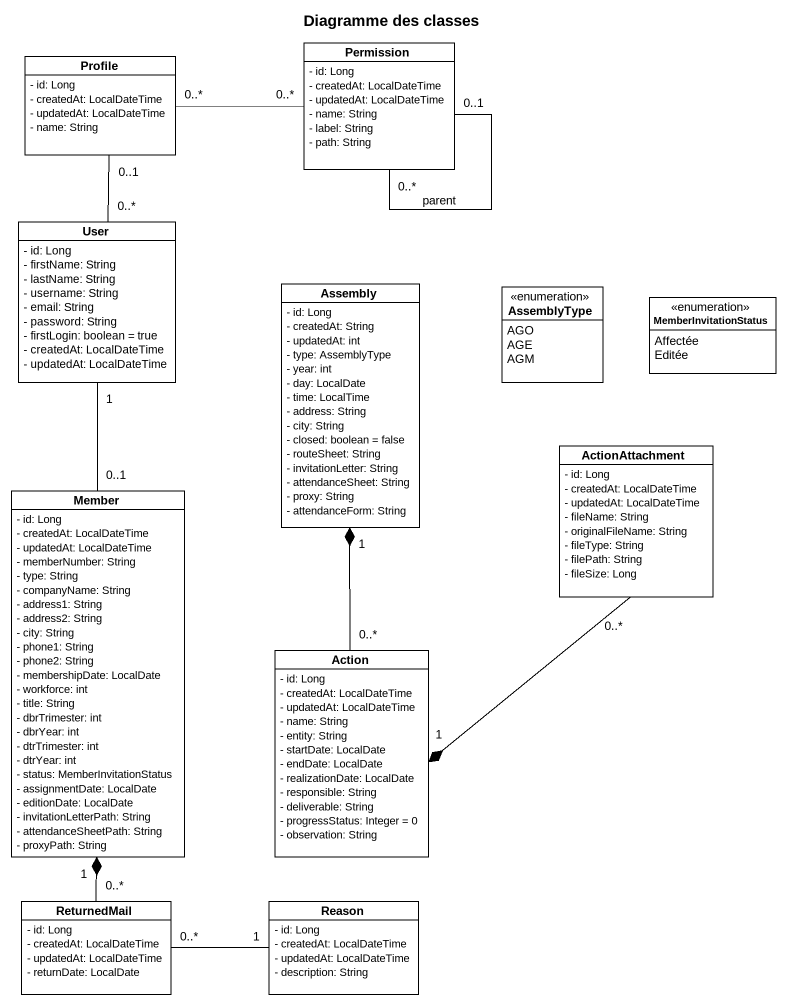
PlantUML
@startuml
title Diagramme des classes
hide circle
hide empty members
skinparam classAttributeIconSize 0
class Permission #FFFFFF {
  - id: Long
  - createdAt: LocalDateTime
  - updatedAt: LocalDateTime
  - name: String
  - label: String
  - path: String
}
class Profile #FFFFFF {
  - id: Long
  - createdAt: LocalDateTime
  - updatedAt: LocalDateTime
  - name: String
}
class User #FFFFFF {
  - id: Long
  - firstName: String
  - lastName: String
  - username: String
  - email: String
  - password: String
  - firstLogin: boolean = true
  - createdAt: LocalDateTime
  - updatedAt: LocalDateTime
}
class Assembly #FFFFFF {
  - id: Long
  - createdAt: String
  - updatedAt: int
  - type: AssemblyType
  - year: int
  - day: LocalDate
  - time: LocalTime
  - address: String
  - city: String
  - closed: boolean = false
  - routeSheet: String
  - invitationLetter: String
  - attendanceSheet: String
  - proxy: String
  - attendanceForm: String
}
enum AssemblyType #FFFFFF {
  AGO
  AGE
  AGM
}
enum MemberInvitationStatus #FFFFFF {
  Affectée
  Editée
}
class ActionAttachment #FFFFFF {
  - id: Long
  - createdAt: LocalDateTime
  - updatedAt: LocalDateTime
  - fileName: String
  - originalFileName: String
  - fileType: String
  - filePath: String
  - fileSize: Long
}
class Member #FFFFFF {
  - id: Long
  - createdAt: LocalDateTime
  - updatedAt: LocalDateTime
  - memberNumber: String
  - type: String
  - companyName: String
  - address1: String
  - address2: String
  - city: String
  - phone1: String
  - phone2: String
  - membershipDate: LocalDate
  - workforce: int
  - title: String
  - dbrTrimester: int
  - dbrYear: int
  - dtrTrimester: int
  - dtrYear: int
  - status: MemberInvitationStatus
  - assignmentDate: LocalDate
  - editionDate: LocalDate
  - invitationLetterPath: String
  - attendanceSheetPath: String
  - proxyPath: String
}
class "Action" as Action_ #FFFFFF {
  - id: Long
  - createdAt: LocalDateTime
  - updatedAt: LocalDateTime
  - name: String
  - entity: String
  - startDate: LocalDate
  - endDate: LocalDate
  - realizationDate: LocalDate
  - responsible: String
  - deliverable: String
  - progressStatus: Integer = 0
  - observation: String
}
class ReturnedMail #FFFFFF {
  - id: Long
  - createdAt: LocalDateTime
  - updatedAt: LocalDateTime
  - returnDate: LocalDate
}
class Reason #FFFFFF {
  - id: Long
  - createdAt: LocalDateTime
  - updatedAt: LocalDateTime
  - description: String
}
Permission "0..*" -- "0..1" Permission : parent
Profile "0..*" -right- "0..*" Permission
User "0..*" -up- "0..1" Profile
User "1" -- "0..1" Member
ActionAttachment "0..*" --* "1" Action_
Action_ "0..*" -up-* "1" Assembly
ReturnedMail "0..*" -up-* "1" Member
Reason "1" -left- "0..*" ReturnedMail
@enduml
